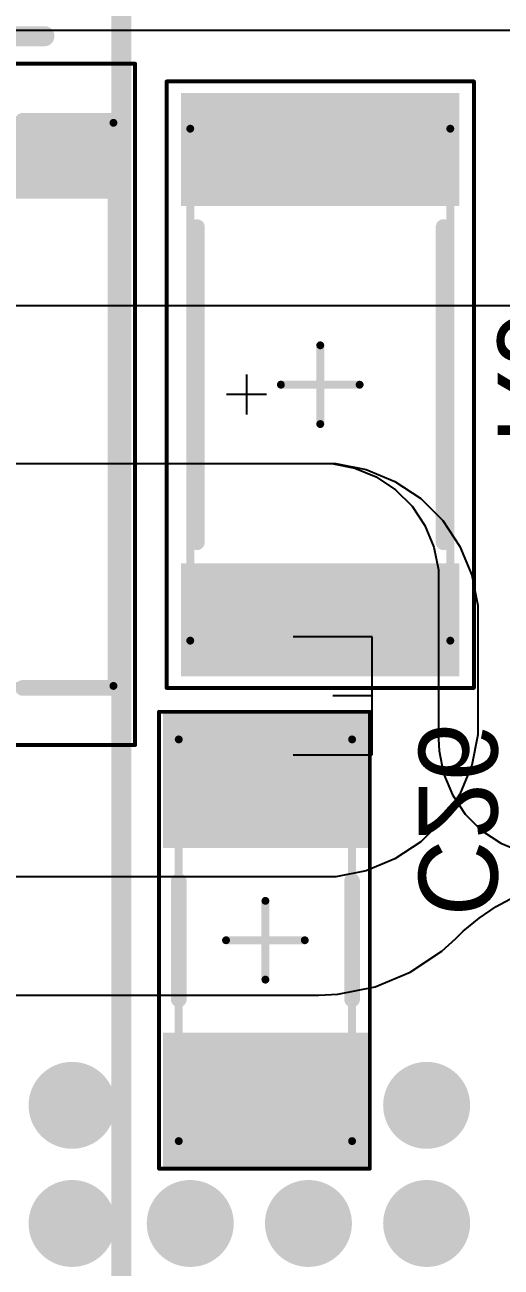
# Model space of a CAD drawing. Header units: millimetres. Extents: x 25 to 183, y 185 to 406.
# Drawn here: x 117.9 to 123.95, y 236.45 to 252.22 of the extents above; entities that cross this region are included whole.
import ezdxf

# ---------------------------------------------------------------- set-up
doc = ezdxf.new("R2010")
doc.units = ezdxf.units.MM
for name, color, linetype in [('BottomLayer', 5, 'Continuous'), ('BottomOverlay', 54, 'Continuous'), ('BottomPaste', 16, 'Continuous'), ('BottomSolder', 6, 'Continuous'), ('Mechanical13', 56, 'Continuous'), ('Mechanical15', 56, 'Continuous'), ('MultiLayer', 9, 'Continuous'), ('TopLayer', 1, 'Continuous'), ('TopOverlay', 2, 'Continuous'), ('TopSolder', 216, 'Continuous'), ('ViaHoleLayer', 16, 'Continuous')]:
    doc.layers.add(name, color=color, linetype=linetype)

# ---------------------------------------------------------------- blocks, each defined once
blk = doc.blocks.new('TO_247AC_3PINS_1850')
at = {"layer": 'TopOverlay'}
for p, q in [((3.075, 5.942), (3.075, 4.942)), ((4.575, 4.942), (4.575, 5.942)), ((3.825, 4.942), (3.825, 5.442)), ((3.075, 4.942), (4.575, 4.942))]:
    blk.add_line(p, q, dxfattribs=at)
blk = doc.blocks.new('SMC_B_1855')
at = {"layer": 'BottomLayer'}
for points in [[(-4.1, 1.575), (-4.1, -1.575), (-1.65, 1.575), (-1.65, -1.575)], [(1.65, 1.575), (1.65, -1.575), (4.1, 1.575), (4.1, -1.575)]]:
    blk.add_solid(points, dxfattribs=at)
at = {"layer": 'BottomOverlay'}
for p, q in [((0.125, -5.069), (0.125, -4.561)), ((0.379, -4.815), (-0.129, -4.815))]:
    blk.add_line(p, q, dxfattribs=at)
for points, const_width in [([(-3.6, 3.15), (3.6, 3.15)], 0.2), ([(-3.6, 3.15), (-3.6, 1.975)], 0.2), ([(3.6, 3.15), (3.6, 1.975)], 0.2), ([(4.675, 2.25), (4.675, -2.25)], 0.254), ([(-3.6, -1.975), (-3.6, -3.15)], 0.2), ([(3.6, -1.975), (3.6, -3.15)], 0.2), ([(-3.6, -3.15), (3.6, -3.15)], 0.2)]:
    blk.add_lwpolyline(points, dxfattribs=dict(at, const_width=const_width))
for points, const_width in [([(-3.65, 3.15, 1), (-3.55, 3.15, 1)], 0.1), ([(-3.65, 3.15, 1), (-3.55, 3.15, 1)], 0.1), ([(3.55, 3.15, 1), (3.65, 3.15, 1)], 0.1), ([(3.55, 3.15, 1), (3.65, 3.15, 1)], 0.1), ([(4.611, 2.25, 1), (4.738, 2.25, 1)], 0.127), ([(-3.65, 1.975, 1), (-3.55, 1.975, 1)], 0.1), ([(3.55, 1.975, 1), (3.65, 1.975, 1)], 0.1), ([(-3.65, -1.975, 1), (-3.55, -1.975, 1)], 0.1), ([(3.55, -1.975, 1), (3.65, -1.975, 1)], 0.1), ([(4.611, -2.25, 1), (4.738, -2.25, 1)], 0.127), ([(-3.65, -3.15, 1), (-3.55, -3.15, 1)], 0.1), ([(-3.65, -3.15, 1), (-3.55, -3.15, 1)], 0.1), ([(3.55, -3.15, 1), (3.65, -3.15, 1)], 0.1), ([(3.55, -3.15, 1), (3.65, -3.15, 1)], 0.1)]:
    blk.add_lwpolyline(points, format="xyb", close=True, dxfattribs=dict(at, const_width=const_width))
at = {"layer": 'BottomPaste'}
for points in [[(-4.1, 1.575), (-4.1, -1.575), (-1.65, 1.575), (-1.65, -1.575)], [(1.65, 1.575), (1.65, -1.575), (4.1, 1.575), (4.1, -1.575)]]:
    blk.add_solid(points, dxfattribs=at)
at = {"layer": 'BottomSolder'}
for points in [[(-4.202, 1.677), (-4.202, -1.677), (-1.548, 1.677), (-1.548, -1.677)], [(1.548, 1.677), (1.548, -1.677), (4.202, 1.677), (4.202, -1.677)]]:
    blk.add_solid(points, dxfattribs=at)
at = {"layer": 'Mechanical13', "const_width": 0.1}
for points in [[(-3.575, 3.125), (-3.575, -3.125)], [(-3.575, 3.125), (3.575, 3.125)], [(3.575, 3.125), (3.575, -3.125)], [(-3.575, -3.125), (3.575, -3.125)]]:
    blk.add_lwpolyline(points, dxfattribs=at)
at = {"layer": 'Mechanical13', "const_width": 0.05}
for points in [[(-3.6, 3.125, 1), (-3.55, 3.125, 1)], [(-3.6, 3.125, 1), (-3.55, 3.125, 1)], [(3.55, 3.125, 1), (3.6, 3.125, 1)], [(3.55, 3.125, 1), (3.6, 3.125, 1)], [(-3.6, -3.125, 1), (-3.55, -3.125, 1)], [(-3.6, -3.125, 1), (-3.55, -3.125, 1)], [(3.55, -3.125, 1), (3.6, -3.125, 1)], [(3.55, -3.125, 1), (3.6, -3.125, 1)]]:
    blk.add_lwpolyline(points, format="xyb", close=True, dxfattribs=at)
at = {"layer": 'Mechanical13'}
blk.add_solid([(2.613, -3.125), (3.575, -3.125), (2.613, 3.125), (3.575, 3.125)], dxfattribs=at)
at = {"layer": 'Mechanical15'}
for points, const_width in [([(-4.325, 3.4), (-4.325, -3.4)], 0.05), ([(-4.325, 3.4), (4.325, 3.4)], 0.05), ([(4.325, 3.4), (4.325, -3.4)], 0.05), ([(0, 0.5), (0, -0.5)], 0.1), ([(-0.5, 0), (0.5, 0)], 0.1), ([(-4.325, -3.4), (4.325, -3.4)], 0.05)]:
    blk.add_lwpolyline(points, dxfattribs=dict(at, const_width=const_width))
for points, const_width in [([(-4.337, 3.4, 1), (-4.313, 3.4, 1)], 0.025), ([(-4.337, 3.4, 1), (-4.313, 3.4, 1)], 0.025), ([(4.313, 3.4, 1), (4.337, 3.4, 1)], 0.025), ([(4.313, 3.4, 1), (4.337, 3.4, 1)], 0.025), ([(-0.025, 0.5, 1), (0.025, 0.5, 1)], 0.05), ([(-0.525, 0, 1), (-0.475, 0, 1)], 0.05), ([(0.475, 0, 1), (0.525, 0, 1)], 0.05), ([(-0.025, -0.5, 1), (0.025, -0.5, 1)], 0.05), ([(-4.337, -3.4, 1), (-4.313, -3.4, 1)], 0.025), ([(-4.337, -3.4, 1), (-4.313, -3.4, 1)], 0.025), ([(4.313, -3.4, 1), (4.337, -3.4, 1)], 0.025), ([(4.313, -3.4, 1), (4.337, -3.4, 1)], 0.025)]:
    blk.add_lwpolyline(points, format="xyb", close=True, dxfattribs=dict(at, const_width=const_width))
blk = doc.blocks.new('SMD_R_2512_B_1858')
at = {"layer": 'BottomLayer'}
for points in [[(-3.6, 1.665), (-3.6, -1.665), (-2.37, 1.665), (-2.37, -1.665)], [(2.37, 1.665), (2.37, -1.665), (3.6, 1.665), (3.6, -1.665)]]:
    blk.add_solid(points, dxfattribs=at)
at = {"layer": 'BottomOverlay', "const_width": 0.2}
for points in [[(2, 1.565), (-2, 1.565)], [(2, -1.565), (-2, -1.565)]]:
    blk.add_lwpolyline(points, dxfattribs=at)
at = {"layer": 'BottomOverlay', "const_width": 0.1}
for points in [[(-2.05, 1.565, 1), (-1.95, 1.565, 1)], [(1.95, 1.565, 1), (2.05, 1.565, 1)], [(-2.05, -1.565, 1), (-1.95, -1.565, 1)], [(1.95, -1.565, 1), (2.05, -1.565, 1)]]:
    blk.add_lwpolyline(points, format="xyb", close=True, dxfattribs=at)
at = {"layer": 'BottomPaste'}
for points in [[(-3.6, 1.665), (-3.6, -1.665), (-2.37, 1.665), (-2.37, -1.665)], [(2.37, 1.665), (2.37, -1.665), (3.6, 1.665), (3.6, -1.665)]]:
    blk.add_solid(points, dxfattribs=at)
at = {"layer": 'BottomSolder'}
for points in [[(-3.702, 1.767), (-3.702, -1.767), (-2.268, 1.767), (-2.268, -1.767)], [(2.268, 1.767), (2.268, -1.767), (3.702, 1.767), (3.702, -1.767)]]:
    blk.add_solid(points, dxfattribs=at)
at = {"layer": 'Mechanical13', "const_width": 0.1}
for points in [[(-3.25, -1.65), (-3.25, 1.65)], [(3.25, 1.65), (-3.25, 1.65)], [(3.25, -1.65), (3.25, 1.65)], [(3.25, -1.65), (-3.25, -1.65)]]:
    blk.add_lwpolyline(points, dxfattribs=at)
at = {"layer": 'Mechanical13', "const_width": 0.05}
for points in [[(-3.275, 1.65, 1), (-3.225, 1.65, 1)], [(-3.275, 1.65, 1), (-3.225, 1.65, 1)], [(3.225, 1.65, 1), (3.275, 1.65, 1)], [(3.225, 1.65, 1), (3.275, 1.65, 1)], [(-3.275, -1.65, 1), (-3.225, -1.65, 1)], [(-3.275, -1.65, 1), (-3.225, -1.65, 1)], [(3.225, -1.65, 1), (3.275, -1.65, 1)], [(3.225, -1.65, 1), (3.275, -1.65, 1)]]:
    blk.add_lwpolyline(points, format="xyb", close=True, dxfattribs=at)
at = {"layer": 'Mechanical15'}
for points, const_width in [([(-3.85, -1.95), (-3.85, 1.95)], 0.05), ([(3.85, 1.95), (-3.85, 1.95)], 0.05), ([(3.85, -1.95), (3.85, 1.95)], 0.05), ([(0, -0.5), (0, 0.5)], 0.1), ([(0.5, 0), (-0.5, 0)], 0.1), ([(3.85, -1.95), (-3.85, -1.95)], 0.05)]:
    blk.add_lwpolyline(points, dxfattribs=dict(at, const_width=const_width))
for points, const_width in [([(-3.862, 1.95, 1), (-3.838, 1.95, 1)], 0.025), ([(-3.862, 1.95, 1), (-3.838, 1.95, 1)], 0.025), ([(3.838, 1.95, 1), (3.862, 1.95, 1)], 0.025), ([(3.838, 1.95, 1), (3.862, 1.95, 1)], 0.025), ([(-0.025, 0.5, 1), (0.025, 0.5, 1)], 0.05), ([(-0.525, 0, 1), (-0.475, 0, 1)], 0.05), ([(0.475, 0, 1), (0.525, 0, 1)], 0.05), ([(-0.025, -0.5, 1), (0.025, -0.5, 1)], 0.05), ([(-3.862, -1.95, 1), (-3.838, -1.95, 1)], 0.025), ([(-3.862, -1.95, 1), (-3.838, -1.95, 1)], 0.025), ([(3.838, -1.95, 1), (3.862, -1.95, 1)], 0.025), ([(3.838, -1.95, 1), (3.862, -1.95, 1)], 0.025)]:
    blk.add_lwpolyline(points, format="xyb", close=True, dxfattribs=dict(at, const_width=const_width))
blk = doc.blocks.new('HEAT_SINK_C40_058_VE_1865')
at = {"layer": 'TopOverlay', "const_width": 0.254}
blk.add_lwpolyline([(-2.625, -56), (-2.625, 2)], dxfattribs=at)
blk = doc.blocks.new('SMD_C_1808_B_1868')
at = {"layer": 'BottomLayer'}
for points in [[(-2.775, 1.2), (-2.775, -1.2), (-1.275, 1.2), (-1.275, -1.2)], [(1.275, 1.2), (1.275, -1.2), (2.775, 1.2), (2.775, -1.2)]]:
    blk.add_solid(points, dxfattribs=at)
at = {"layer": 'BottomOverlay', "const_width": 0.2}
for points in [[(0.75, 1.1), (-0.75, 1.1)], [(0.75, -1.1), (-0.75, -1.1)]]:
    blk.add_lwpolyline(points, dxfattribs=at)
at = {"layer": 'BottomOverlay', "const_width": 0.1}
for points in [[(-0.8, 1.1, 1), (-0.7, 1.1, 1)], [(0.7, 1.1, 1), (0.8, 1.1, 1)], [(-0.8, -1.1, 1), (-0.7, -1.1, 1)], [(0.7, -1.1, 1), (0.8, -1.1, 1)]]:
    blk.add_lwpolyline(points, format="xyb", close=True, dxfattribs=at)
at = {"layer": 'BottomPaste'}
for points in [[(-2.775, 1.2), (-2.775, -1.2), (-1.275, 1.2), (-1.275, -1.2)], [(1.275, 1.2), (1.275, -1.2), (2.775, 1.2), (2.775, -1.2)]]:
    blk.add_solid(points, dxfattribs=at)
at = {"layer": 'BottomSolder'}
for points in [[(-2.877, 1.302), (-2.877, -1.302), (-1.173, 1.302), (-1.173, -1.302)], [(1.173, 1.302), (1.173, -1.302), (2.877, 1.302), (2.877, -1.302)]]:
    blk.add_solid(points, dxfattribs=at)
at = {"layer": 'Mechanical13', "const_width": 0.1}
for points in [[(-2.55, -1.1), (-2.55, 1.1)], [(2.55, 1.1), (-2.55, 1.1)], [(2.55, -1.1), (2.55, 1.1)], [(2.55, -1.1), (-2.55, -1.1)]]:
    blk.add_lwpolyline(points, dxfattribs=at)
at = {"layer": 'Mechanical13', "const_width": 0.05}
for points in [[(-2.575, 1.1, 1), (-2.525, 1.1, 1)], [(-2.575, 1.1, 1), (-2.525, 1.1, 1)], [(2.525, 1.1, 1), (2.575, 1.1, 1)], [(2.525, 1.1, 1), (2.575, 1.1, 1)], [(-2.575, -1.1, 1), (-2.525, -1.1, 1)], [(-2.575, -1.1, 1), (-2.525, -1.1, 1)], [(2.525, -1.1, 1), (2.575, -1.1, 1)], [(2.525, -1.1, 1), (2.575, -1.1, 1)]]:
    blk.add_lwpolyline(points, format="xyb", close=True, dxfattribs=at)
at = {"layer": 'Mechanical15'}
for points, const_width in [([(-2.9, -1.35), (-2.9, 1.325)], 0.05), ([(2.9, 1.325), (-2.9, 1.325)], 0.05), ([(2.9, -1.35), (2.9, 1.325)], 0.05), ([(0, -0.5), (0, 0.5)], 0.1), ([(0.5, 0), (-0.5, 0)], 0.1), ([(2.9, -1.35), (-2.9, -1.35)], 0.05)]:
    blk.add_lwpolyline(points, dxfattribs=dict(at, const_width=const_width))
for points, const_width in [([(-2.912, 1.325, 1), (-2.887, 1.325, 1)], 0.025), ([(-2.912, 1.325, 1), (-2.887, 1.325, 1)], 0.025), ([(2.887, 1.325, 1), (2.912, 1.325, 1)], 0.025), ([(2.887, 1.325, 1), (2.912, 1.325, 1)], 0.025), ([(-0.025, 0.5, 1), (0.025, 0.5, 1)], 0.05), ([(-0.525, 0, 1), (-0.475, 0, 1)], 0.05), ([(0.475, 0, 1), (0.525, 0, 1)], 0.05), ([(-0.025, -0.5, 1), (0.025, -0.5, 1)], 0.05), ([(-2.912, -1.35, 1), (-2.887, -1.35, 1)], 0.025), ([(-2.912, -1.35, 1), (-2.887, -1.35, 1)], 0.025), ([(2.887, -1.35, 1), (2.912, -1.35, 1)], 0.025), ([(2.887, -1.35, 1), (2.912, -1.35, 1)], 0.025)]:
    blk.add_lwpolyline(points, format="xyb", close=True, dxfattribs=dict(at, const_width=const_width))

msp = doc.modelspace()

# ---------------------------------------------------------------- linework, layer by layer
at = {"layer": 'BottomLayer'}
for p, q in [((114.4, 252.15), (129.524, 252.15)), ((124.149, 248.65), (114.4, 248.65)), ((115.9, 246.65), (121.65, 246.65)), ((121.65, 246.65), (121.65, 246.65)), ((121.65, 246.65), (121.65, 246.65)), ((121.65, 246.65), (121.847, 246.65)), ((121.847, 246.65), (122.233, 246.573)), ((122.233, 246.573), (122.597, 246.422)), ((122.597, 246.422), (122.925, 246.204)), ((122.925, 246.204), (123.204, 245.925)), ((123.204, 245.925), (123.422, 245.597)), ((123.422, 245.597), (123.573, 245.233)), ((123.573, 245.233), (123.65, 244.847)), ((123.65, 244.847), (123.65, 244.65)), ((123.65, 244.65), (123.65, 243.4)), ((123.65, 243.4), (123.65, 243.4)), ((123.65, 243.4), (123.65, 243.203)), ((123.65, 243.203), (123.573, 242.817)), ((123.573, 242.817), (123.422, 242.453)), ((123.422, 242.453), (123.203, 242.125)), ((123.203, 242.125), (122.925, 241.846)), ((122.925, 241.846), (122.597, 241.628)), ((122.597, 241.628), (122.233, 241.477)), ((121.847, 241.4), (115.9, 241.4)), ((122.233, 241.477), (121.847, 241.4)), ((123.665, 240.878), (123.882, 241.024)), ((123.882, 241.024), (124.113, 241.147)), ((123.462, 240.712), (123.665, 240.878)), ((123.37, 240.62), (123.462, 240.712)), ((123.191, 240.458), (123.37, 240.62)), ((123.37, 240.62), (123.37, 240.62)), ((122.79, 240.19), (123.191, 240.458)), ((122.345, 240.006), (122.79, 240.19)), ((121.873, 239.912), (122.345, 240.006)), ((114.718, 239.9), (121.632, 239.9)), ((121.632, 239.9), (121.873, 239.912))]:
    msp.add_line(p, q, dxfattribs=at)
at = {"layer": 'BottomLayer', "const_width": 0.45}
for points in [[(118.275, 238.5, 1), (118.725, 238.5, 1)], [(122.775, 238.5, 1), (123.225, 238.5, 1)], [(118.275, 237, 1), (118.725, 237, 1)], [(119.775, 237, 1), (120.225, 237, 1)], [(121.275, 237, 1), (121.725, 237, 1)], [(122.775, 237, 1), (123.225, 237, 1)]]:
    msp.add_lwpolyline(points, format="xyb", close=True, dxfattribs=at)
at = {"layer": 'BottomSolder', "const_width": 0.552}
for points in [[(118.224, 238.5, 1), (118.776, 238.5, 1)], [(122.724, 238.5, 1), (123.276, 238.5, 1)], [(118.224, 237, 1), (118.776, 237, 1)], [(119.724, 237, 1), (120.276, 237, 1)], [(121.224, 237, 1), (121.776, 237, 1)], [(122.724, 237, 1), (123.276, 237, 1)]]:
    msp.add_lwpolyline(points, format="xyb", close=True, dxfattribs=at)
at = {"layer": 'MultiLayer', "const_width": 0.45}
for points in [[(118.275, 238.5, 1), (118.725, 238.5, 1)], [(122.775, 238.5, 1), (123.225, 238.5, 1)], [(118.275, 237, 1), (118.725, 237, 1)], [(119.775, 237, 1), (120.225, 237, 1)], [(121.275, 237, 1), (121.725, 237, 1)], [(122.775, 237, 1), (123.225, 237, 1)]]:
    msp.add_lwpolyline(points, format="xyb", close=True, dxfattribs=at)
at = {"layer": 'TopLayer'}
for p, q in [((117.65, 246.65), (121.65, 246.65)), ((121.65, 246.65), (121.798, 246.65)), ((121.798, 246.65), (122.088, 246.592)), ((122.088, 246.592), (122.361, 246.479)), ((122.361, 246.479), (122.606, 246.315)), ((122.606, 246.315), (122.815, 246.106)), ((122.815, 246.106), (122.979, 245.861)), ((122.979, 245.861), (123.092, 245.588)), ((123.092, 245.588), (123.15, 245.298)), ((123.15, 245.298), (123.15, 245.15)), ((123.15, 245.15), (123.15, 245.15)), ((123.15, 245.15), (123.15, 245.15)), ((123.15, 245.15), (123.15, 243.15)), ((123.15, 243.15), (123.157, 243.003)), ((123.157, 243.003), (123.215, 242.715)), ((123.215, 242.715), (123.327, 242.443)), ((123.327, 242.443), (123.49, 242.198)), ((123.49, 242.198), (123.698, 241.99)), ((123.698, 241.99), (123.943, 241.827)), ((123.943, 241.827), (124.215, 241.715))]:
    msp.add_line(p, q, dxfattribs=at)
at = {"layer": 'TopLayer', "const_width": 0.45}
for points in [[(118.275, 238.5, 1), (118.725, 238.5, 1)], [(122.775, 238.5, 1), (123.225, 238.5, 1)], [(118.275, 237, 1), (118.725, 237, 1)], [(119.775, 237, 1), (120.225, 237, 1)], [(121.275, 237, 1), (121.725, 237, 1)], [(122.775, 237, 1), (123.225, 237, 1)]]:
    msp.add_lwpolyline(points, format="xyb", close=True, dxfattribs=at)
at = {"layer": 'TopSolder', "const_width": 0.552}
for points in [[(118.224, 238.5, 1), (118.776, 238.5, 1)], [(122.724, 238.5, 1), (123.276, 238.5, 1)], [(118.224, 237, 1), (118.776, 237, 1)], [(119.724, 237, 1), (120.276, 237, 1)], [(121.224, 237, 1), (121.776, 237, 1)], [(122.724, 237, 1), (123.276, 237, 1)]]:
    msp.add_lwpolyline(points, format="xyb", close=True, dxfattribs=at)
at = {"layer": 'ViaHoleLayer', "const_width": 0.25}
for points in [[(118.375, 238.5, 1), (118.625, 238.5, 1)], [(122.875, 238.5, 1), (123.125, 238.5, 1)], [(118.375, 237, 1), (118.625, 237, 1)], [(119.875, 237, 1), (120.125, 237, 1)], [(121.375, 237, 1), (121.625, 237, 1)], [(122.875, 237, 1), (123.125, 237, 1)]]:
    msp.add_lwpolyline(points, format="xyb", close=True, dxfattribs=at)

# ---------------------------------------------------------------- block references
msp.add_blockref('HEAT_SINK_C40_058_VE_1865', (121.75, 256.975))
for name, p, rotation in [('SMC_B_1855', (115.9, 247.4), 90), ('SMD_R_2512_B_1858', (121.65, 247.65), 270), ('TO_247AC_3PINS_1850', (127.25, 239.875), 90), ('SMD_C_1808_B_1868', (120.954, 240.596), 270)]:
    msp.add_blockref(name, p, dxfattribs=dict(rotation=rotation))

# ---------------------------------------------------------------- texts
at = {"layer": 'BottomOverlay', "text_generation_flag": 2}
for s, p in [('R9', (123.9, 246.9)), ('C26', (122.9, 240.9))]:
    msp.add_text(s, height=1, rotation=270, dxfattribs=at).set_placement(p)

doc.saveas('drawing.dxf')
